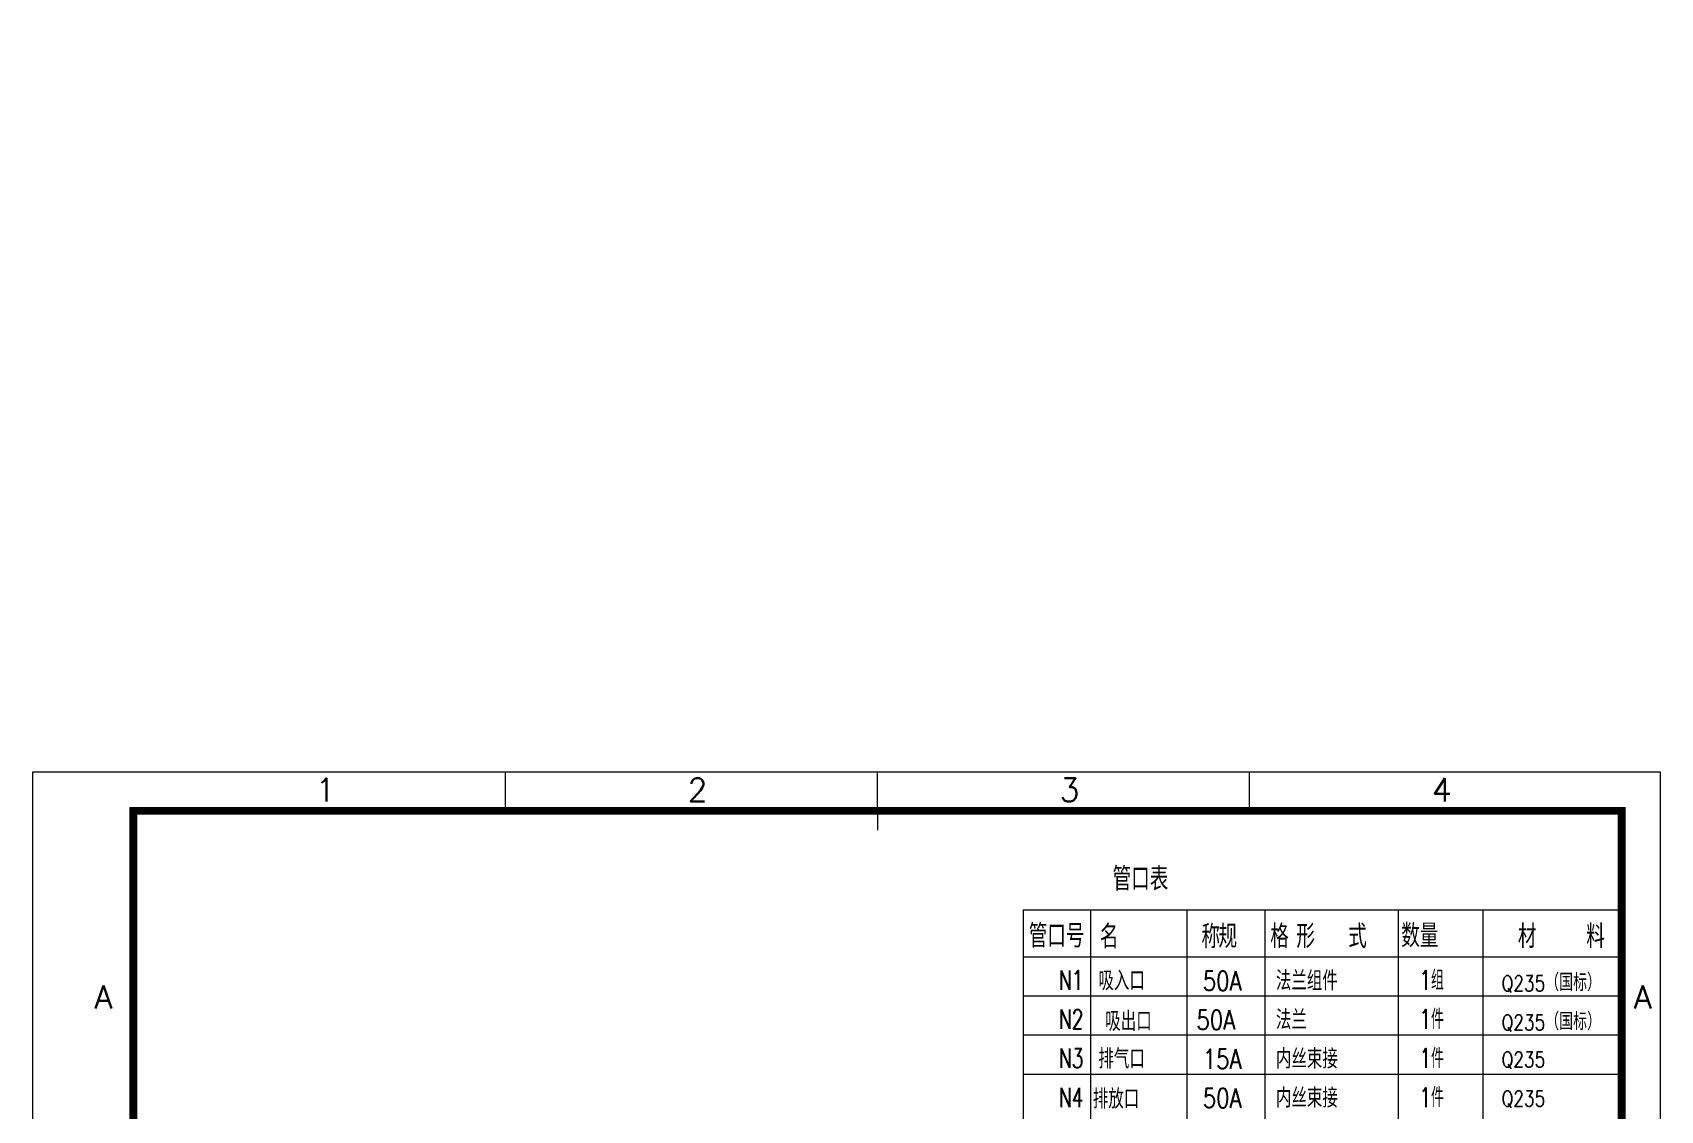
# Model space of a CAD drawing. Header units: millimetres. Extents: x 5291 to 15040, y -2201 to 1723.
# Drawn here: x 7841 to 9941, y 332 to 1723 of the extents above; entities that cross this region are included whole.
import ezdxf

# ---------------------------------------------------------------- set-up
doc = ezdxf.new("R2010")
doc.units = ezdxf.units.MM
doc.header["$LTSCALE"] = 0.5
for name, color, linetype, lineweight in [('图层1', 7, 'Continuous', 5), ('图层2', 2, 'Continuous', 20), ('图框', 7, 'Continuous', 9)]:
    doc.layers.add(name, color=color, linetype=linetype, lineweight=lineweight)
doc.styles.add('图框文字1', font='romans.shx', dxfattribs={"bigfont": 'hztxt.shx'})
doc.styles.add('标注文字', font='txt.shx', dxfattribs={"width": 0.8, "bigfont": 'hztxt.shx'})
doc.styles.add('样式 1', font='txt.shx', dxfattribs={"width": 0.7, "height": 16, "bigfont": 'hzdx.shx'})

# ---------------------------------------------------------------- blocks, each defined once
blk = doc.blocks.new('图框(A4)')
at = {"layer": '图框'}
for p, q in [((252.99, 634.09), (252.99, 639.09)), ((300.99, 634.09), (300.99, 639.09)), ((348.99, 634.09), (348.99, 639.09)), ((300.99, 634.09), (300.99, 631.59)), ((204.99, 586.59), (191.99, 586.59)), ((396.99, 586.59), (401.99, 586.59)), ((204.99, 538.59), (191.99, 538.59)), ((396.99, 538.59), (401.99, 538.59)), ((204.99, 490.59), (191.99, 490.59)), ((204.99, 490.59), (207.49, 490.59)), ((396.99, 490.59), (394.49, 490.59)), ((396.99, 490.59), (401.99, 490.59)), ((204.99, 442.59), (191.99, 442.59)), ((396.99, 442.59), (401.99, 442.59)), ((204.99, 394.59), (191.99, 394.59)), ((396.99, 394.59), (401.99, 394.59)), ((300.99, 347.09), (300.99, 349.59)), ((252.99, 347.09), (252.99, 342.09)), ((300.99, 347.09), (300.99, 342.09)), ((348.99, 347.09), (348.99, 342.09)), ((375.99, 347.09), (375.99, 342.09)), ((388.99, 347.09), (388.99, 342.09))]:
    blk.add_line(p, q, dxfattribs=at)
for points in [[(191.99, 342.09), (401.99, 342.09), (401.99, 639.09), (191.99, 639.09)], [(375.99, 347.09), (401.99, 347.09), (401.99, 342.09), (375.99, 342.09)]]:
    blk.add_lwpolyline(points, close=True, dxfattribs=at)
at = {"layer": '图框', "color": 5, "const_width": 1}
blk.add_lwpolyline([(204.99, 347.09), (396.99, 347.09), (396.99, 634.09), (204.99, 634.09)], close=True, dxfattribs=at)
at = {"layer": '图框', "style": '图框文字1'}
for s, p in [('1', (228.49, 635.29)), ('2', (276.49, 635.29)), ('3', (324.49, 635.29)), ('4', (372.49, 635.29)), ('A', (199.99, 608.56)), ('A', (398.55, 608.56)), ('B ', (199.99, 561.1)), ('B ', (398.55, 561.1)), ('C', (199.99, 513.1)), ('C', (398.55, 513.1)), ('D', (199.99, 465.1)), ('D', (398.55, 465.1)), ('E', (199.99, 417.1)), ('E', (398.55, 417.1)), ('F', (199.99, 369.1)), ('F', (398.55, 369.1)), ('1', (228.49, 342.89)), ('2', (276.49, 342.89)), ('3', (324.49, 342.89)), ('4', (372.49, 342.89)), ('共  页', (376.32, 342.89)), ('第  页', (389.18, 342.89))]:
    blk.add_text(s, height=3, dxfattribs=at).set_placement(p)

msp = doc.modelspace()

# ---------------------------------------------------------------- linework, layer by layer
at = {"layer": '图层1', "color": 7}
for p, q in [((9118.37, 591.31), (9890.68, 591.31)), ((9118.37, 530.4), (9890.68, 530.4)), ((9118.37, 480), (9890.68, 480)), ((9118.37, 429.6), (9890.68, 429.6)), ((9118.37, 379.2), (9890.68, 379.2))]:
    msp.add_line(p, q, dxfattribs=at)
at = {"layer": '图层2', "color": 7}
for p, q in [((9118.37, 591.31), (9890.68, 591.31)), ((9118.37, 591.31), (9118.37, 127.2)), ((9205.36, 591.31), (9205.36, 127.2)), ((9329.66, 591.31), (9329.66, 127.2)), ((9430.18, 591.31), (9430.18, 127.2)), ((9602.27, 591.31), (9602.27, 127.2)), ((9711.42, 591.31), (9711.42, 127.2))]:
    msp.add_line(p, q, dxfattribs=at)

# ---------------------------------------------------------------- block references
at = {"layer": '图框', "color": 7, "xscale": 10, "yscale": 10, "zscale": 10}
msp.add_blockref('图框(A4)', (5920.59, -5621.95), dxfattribs=at)

# ---------------------------------------------------------------- texts
at = {"layer": '图层1', "attachment_point": 1}
for insert, char_height, width in [((8689.91, 1723.28), 18, 196.3899), ((8638.32, 1140.76), 12.6, 137.4729)]:
    msp.add_mtext('{\\fSimSun|b0|i0|c134|p54; }', dxfattribs=dict(at, insert=insert, char_height=char_height, width=width))
at = {"layer": '图层1', "color": 7, "attachment_point": 1}
for s, insert, char_height, width, style in [('管口表', (9233.74, 646.06), 30, 196.3899, '标注文字'), ('管口号', (9125.61, 572.53), 30, 72.1937, '标注文字'), (' {\\H1.2x;名     称}', (9199.62, 571.55), 25, 196.3899, '标注文字'), ('   规  格', (9306.16, 571.91), 30, 245.4874, '标注文字'), ('   形  式', (9406.68, 571.91), 30, 245.4874, '标注文字'), ('数量', (9606.09, 572.77), 30, 51.8974, '标注文字'), (' {\\H1.333x;  材   料}', (9697.84, 571.91), 22.5, 245.4874, '标注文字'), ('N1', (9164.61, 512.83), 25, 39.3847, '样式 1'), (' 吸入口', (9197.59, 512.16), 25, 196.3899, '标注文字'), (' {\\Ftxt,hztxt|c161;50A}', (9332.42, 511.91), 25, 125.982, '标注文字'), (' 法兰组件', (9426.57, 512.16), 25, 196.3899, '标注文字'), ('1组', (9629.55, 512.83), 25, 39.3847, '样式 1'), (' Q235{\\H1.125x;（国标）}', (9721.37, 508.74), 20, 196.3899, '标注文字'), ('N2', (9164.61, 462.43), 25, 39.3847, '样式 1'), ('  吸出口', (9188.59, 459.8), 25, 196.3899, '标注文字'), (' 法兰', (9426.57, 461.76), 25, 196.3899, '标注文字'), ('1件', (9629.55, 462.43), 25, 39.3847, '样式 1'), ('{\\Ftxt,hztxt|c161;50A}', (9342.01, 461.51), 25, 125.982, '标注文字'), (' Q235{\\H1.125x;（国标）}', (9721.37, 458.34), 20, 196.3899, '标注文字'), ('N3', (9164.61, 412.03), 25, 39.3847, '样式 1'), (' 排气口', (9197.59, 411.36), 25, 196.3899, '标注文字'), (' {\\Ftxt,hztxt|c161;15A}', (9332.42, 411.11), 25, 125.982, '标注文字'), (' 内丝束接', (9426.57, 411.36), 25, 196.3899, '标注文字'), ('1件', (9629.55, 412.03), 25, 39.3847, '样式 1'), (' Q235', (9721.37, 407.94), 20, 196.3899, '标注文字'), ('N4', (9164.61, 361.63), 25, 39.3847, '样式 1'), ('排放口', (9208.25, 359.63), 25, 196.3899, '标注文字'), (' {\\Ftxt,hztxt|c161;50A}', (9332.42, 360.71), 25, 125.982, '标注文字'), (' 内丝束接', (9426.57, 360.96), 25, 196.3899, '标注文字'), ('1件', (9629.55, 361.63), 25, 39.3847, '样式 1'), (' Q235', (9721.37, 357.54), 20, 196.3899, '标注文字')]:
    msp.add_mtext(s, dxfattribs=dict(at, insert=insert, char_height=char_height, width=width, style=style))

doc.saveas('drawing.dxf')
